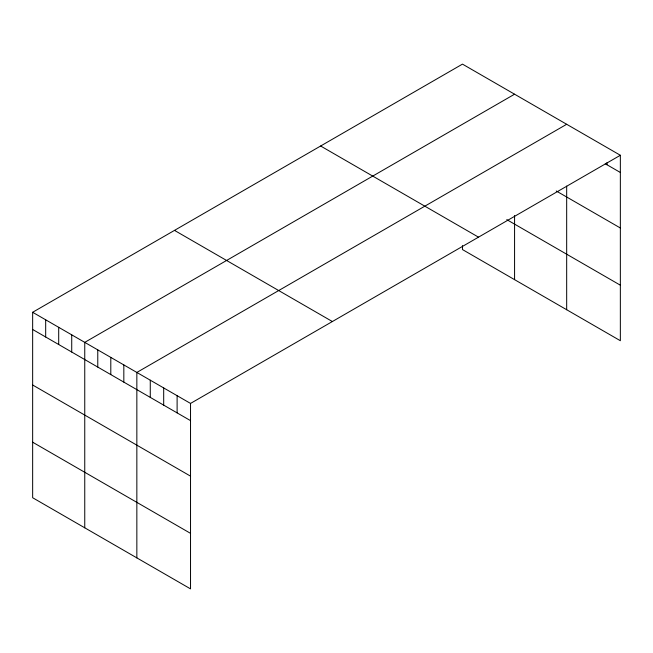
<?xml version="1.0" encoding="UTF-8"?>
<svg xmlns="http://www.w3.org/2000/svg" width="653" height="653" viewBox="0 0 653 653"><rect width="100%" height="100%" fill="white"/><g stroke="black" fill="none" stroke-linecap="round" stroke-linejoin="round"><path stroke-width="0.98" d="M32.65 312.281L190.529 403.432L190.529 588.875L32.65 497.733L32.65 312.281L462.471 64.125L620.35 155.267L620.35 340.719L462.471 249.568L462.471 245.61M514.572 94.203L84.751 342.36L84.751 527.812M566.673 124.282L136.844 372.439L136.844 557.891M190.529 403.432L620.35 155.267M605.249 163.756L620.35 172.474M556.25 190.986L620.35 227.995M506.761 219.62L620.35 285.198M320.631 146.011L478.51 237.161M174.49 230.387L332.369 321.537M32.65 329.479L190.529 420.63M32.65 385.001L190.529 476.151M32.65 442.203L190.529 533.354M606.931 162.703L606.931 164.727M566.673 186.097L566.673 309.734M514.572 215.547L514.572 279.655M177.11 395.677L177.11 412.884M163.691 387.931L163.691 405.138M150.272 380.185L150.272 397.383M123.825 364.921L123.825 382.119M110.798 357.395L110.798 374.602M97.77 349.877L97.77 367.076M71.724 334.842L71.724 352.04M58.697 327.316L58.697 344.523M45.677 319.799L45.677 336.997"/></g></svg>
